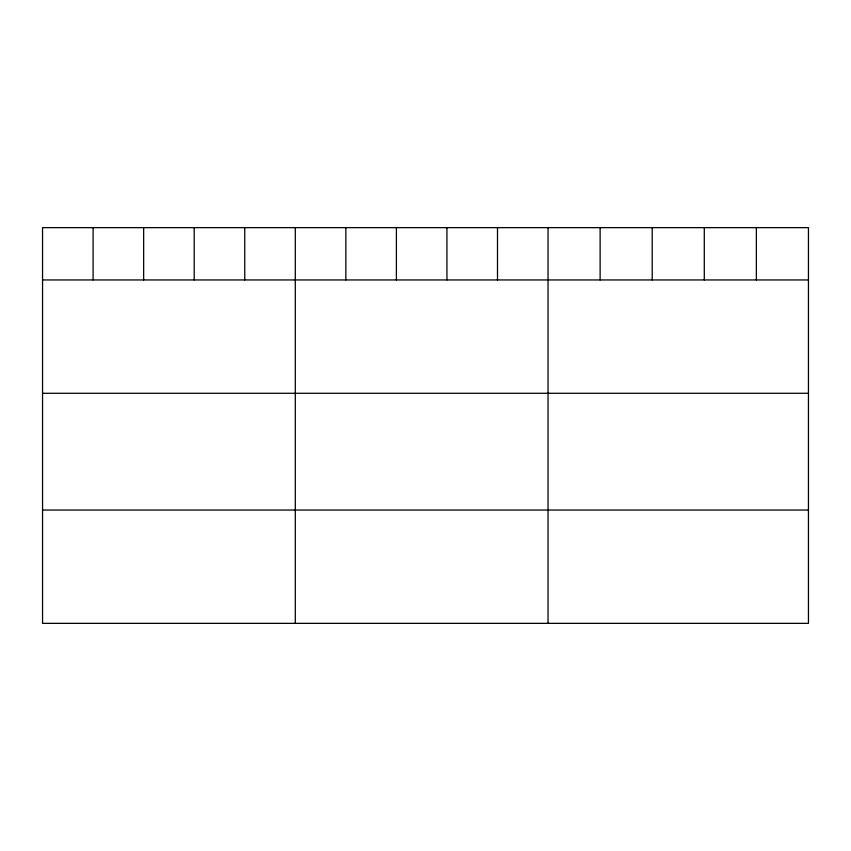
<?xml version="1.0" encoding="UTF-8"?>
<svg xmlns="http://www.w3.org/2000/svg" width="851" height="851" viewBox="0 0 851 851"><rect width="100%" height="100%" fill="white"/><g stroke="black" fill="none" stroke-linecap="round" stroke-linejoin="round"><path stroke-width="1.28" d="M808.45 279.947L808.45 623.357L42.55 623.357L42.55 227.642L808.45 227.642L808.45 279.947L42.55 279.947M42.55 393.279L808.45 393.279M42.55 510.036L808.45 510.036M756.369 227.642L756.369 279.947M704.288 227.642L704.288 279.947M652.206 227.642L652.206 279.947M600.125 227.642L600.125 279.947M548.044 227.642L548.044 623.357M497.495 227.642L497.495 279.947M446.945 227.642L446.945 279.947M396.396 227.642L396.396 279.947M345.846 227.642L345.846 279.947M295.297 227.642L295.297 623.357M244.748 227.642L244.748 279.947M194.198 227.642L194.198 279.947M143.649 227.642L143.649 279.947M93.099 227.642L93.099 279.947"/></g></svg>
